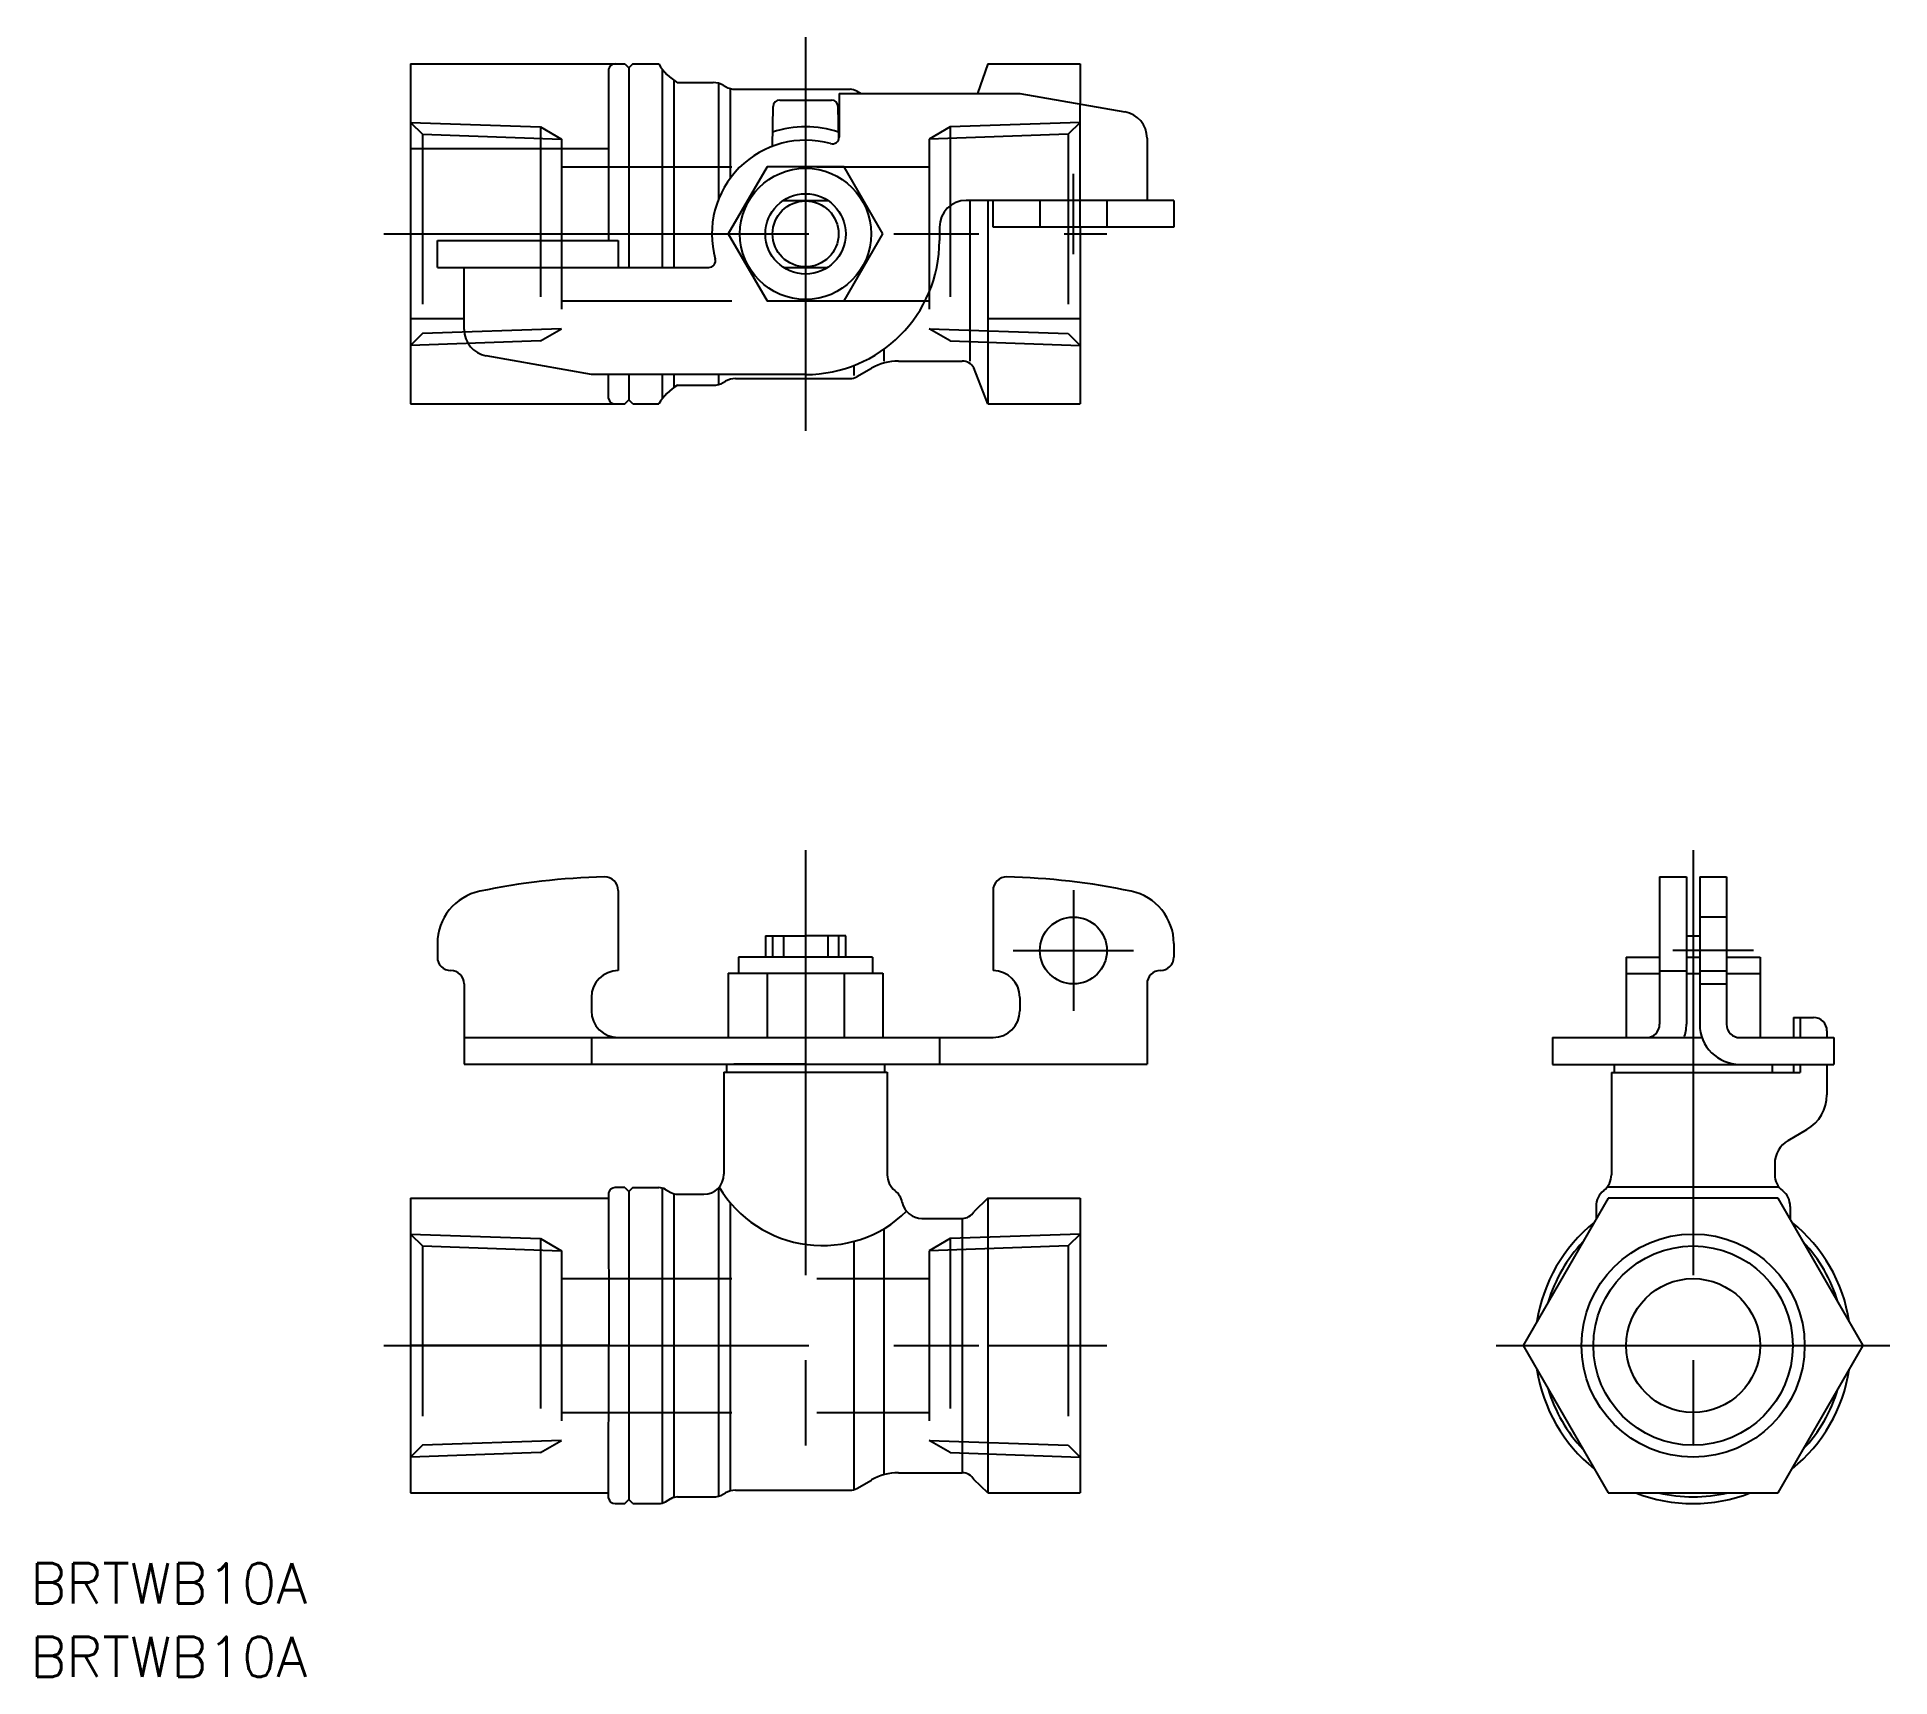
# Model space of a CAD drawing. Extents: x -124 to 15, y -25 to 98.
import ezdxf

# ---------------------------------------------------------------- set-up
doc = ezdxf.new("R2010")
doc.units = 0
doc.linetypes.add('CENTER', pattern=[50.8, 31.75, -6.35, 6.35, -6.35])
doc.linetypes.add('DASHED', pattern=[19.05, 12.7, -6.35])
doc.layers.get('0').update_dxf_attribs({"linetype": 'CONTINUOUS'})
doc.layers.add('CENTER', color=1, linetype='CENTER')
doc.styles.get("Standard").update_dxf_attribs({"font": 'txt.shx', "height": 3, "bigfont": 'bigfont.shx'})

msp = doc.modelspace()

# ---------------------------------------------------------------- linework, layer by layer
at = {"color": 7, "linetype": 'CONTINUOUS'}
for p, q in [((-95.78, 95.73), (-79.78, 95.73)), ((-95.78, 95.73), (-95.78, 70.33)), ((-79.78, 95.73), (-79.48, 95.43)), ((-79.18, 95.73), (-79.48, 95.43)), ((-79.18, 95.73), (-77.25, 95.73)), ((-52.68, 95.73), (-53.43, 93.53)), ((-52.68, 95.73), (-45.78, 95.73)), ((-45.78, 95.73), (-45.78, 92.74)), ((-80.99, 95.33), (-80.99, 82.53)), ((-79.48, 95.43), (-79.48, 80.53)), ((-76.98, 95.34), (-76.98, 80.53)), ((-76.11, 94.51), (-76.11, 80.53)), ((-75.84, 94.33), (-73.18, 94.33)), ((-72.78, 94.28), (-72.78, 85.63)), ((-72.43, 94.13), (-72.26, 94.03)), ((-71.91, 93.89), (-71.91, 87.19)), ((-71.51, 93.83), (-62.95, 93.83)), ((-68.21, 93.03), (-64.35, 93.03)), ((-63.78, 93.53), (-50.28, 93.53)), ((-63.78, 93.53), (-63.78, 90.26)), ((-62.45, 93.7), (-62.16, 93.53)), ((-50.28, 93.53), (-42.43, 92.15)), ((-68.76, 89.58), (-68.71, 92.54)), ((-63.8, 90.1), (-63.85, 92.54)), ((-40.78, 90.18), (-40.78, 85.53)), ((-80.99, 89.38), (-95.78, 89.38)), ((-69.16, 88.03), (-72.05, 83.03)), ((-63.39, 88.03), (-69.16, 88.03)), ((-60.5, 83.03), (-63.39, 88.03)), ((-67.94, 85.53), (-64.62, 85.53)), ((-38.78, 85.53), (-54.28, 85.53)), ((-54.01, 85.53), (-54.01, 73.53)), ((-52.68, 85.53), (-52.68, 70.33)), ((-52.28, 83.53), (-52.28, 85.53)), ((-38.78, 85.53), (-38.78, 83.53)), ((-72.05, 83.03), (-69.16, 78.03)), ((-63.39, 78.03), (-60.5, 83.03)), ((-56.28, 83.53), (-56.28, 82.53)), ((-38.78, 83.53), (-52.28, 83.53)), ((-45.78, 83.53), (-45.78, 70.33)), ((-93.78, 82.53), (-80.28, 82.53)), ((-93.78, 80.53), (-93.78, 82.53)), ((-80.28, 82.53), (-80.28, 80.53)), ((-93.78, 80.53), (-73.51, 80.53)), ((-91.78, 75.89), (-91.78, 80.53)), ((-67.94, 80.53), (-64.62, 80.53)), ((-69.16, 78.03), (-63.39, 78.03)), ((-91.78, 76.68), (-95.78, 76.68)), ((-45.78, 76.68), (-52.68, 76.68)), ((-82.28, 72.53), (-90.13, 73.92)), ((-60.43, 74.42), (-60.43, 73.53)), ((-59.35, 73.53), (-54.58, 73.53)), ((-66.28, 72.53), (-82.28, 72.53)), ((-80.99, 70.73), (-80.99, 72.53)), ((-79.48, 72.53), (-79.48, 70.63)), ((-76.98, 72.53), (-76.98, 70.73)), ((-76.11, 72.53), (-76.11, 71.56)), ((-72.78, 72.53), (-72.78, 71.79)), ((-72.43, 71.93), (-72.26, 72.03)), ((-71.51, 72.23), (-62.95, 72.23)), ((-62.68, 73.2), (-62.68, 72.45)), ((-62.45, 72.37), (-61.35, 73)), ((-52.68, 70.33), (-53.72, 73.03)), ((-79.78, 70.33), (-79.48, 70.63)), ((-79.18, 70.33), (-79.48, 70.63)), ((-75.84, 71.73), (-73.18, 71.73)), ((-95.78, 70.33), (-79.78, 70.33)), ((-79.18, 70.33), (-77.25, 70.33)), ((-52.68, 70.33), (-45.78, 70.33)), ((-2.5, 35), (-2.5, 24)), ((-2.5, 35), (-0.5, 35)), ((-0.5, 35), (-0.5, 24)), ((0.5, 35), (0.5, 24)), ((0.5, 35), (2.5, 35)), ((2.5, 35), (2.5, 24)), ((-80.28, 34), (-80.28, 28.01)), ((-52.28, 34), (-52.28, 28.01)), ((-69.28, 30.61), (-69.28, 29.01)), ((-69.28, 30.61), (-66.28, 30.61)), ((-67.94, 30.61), (-67.94, 29.01)), ((-63.28, 30.61), (-66.28, 30.61)), ((-64.62, 30.61), (-64.62, 29.01)), ((-63.28, 29.01), (-63.28, 30.61)), ((-0.5, 30.6), (0.5, 30.6)), ((-93.78, 30.02), (-93.78, 29.01)), ((-38.78, 30.02), (-38.78, 29.01)), ((-72.05, 27.81), (-60.5, 27.81)), ((-72.05, 27.81), (-72.05, 23.01)), ((-61.28, 29.01), (-71.28, 29.01)), ((-71.28, 29.01), (-71.28, 27.81)), ((-69.16, 27.81), (-69.16, 23.01)), ((-63.39, 27.81), (-63.39, 23.01)), ((-61.28, 29.01), (-61.28, 27.81)), ((-60.5, 27.81), (-60.5, 23.01)), ((-5, 29), (-2.5, 29)), ((-5, 29), (-5, 23)), ((-5, 27.8), (-2.5, 27.8)), ((-2.5, 28), (-0.5, 28)), ((-0.5, 29), (0.5, 29)), ((-0.5, 27.8), (0.5, 27.8)), ((0, 27.8), (0, 23)), ((0.5, 28), (2.5, 28)), ((2.5, 29), (5, 29)), ((2.5, 27.8), (5, 27.8)), ((5, 29), (5, 23)), ((-91.78, 27.01), (-91.78, 21.01)), ((-40.78, 27.01), (-40.78, 21.01)), ((-82.28, 26.01), (-82.28, 25.01)), ((-50.28, 26.01), (-50.28, 25.01)), ((7.5, 24.5), (9, 24.5)), ((7.5, 24.5), (7.5, 23)), ((8, 24.5), (8, 23)), ((-91.78, 23.01), (-66.28, 23.01)), ((-82.28, 23.01), (-82.28, 21.01)), ((-66.28, 23.01), (-52.28, 23.01)), ((-56.28, 23.01), (-56.28, 21.01)), ((-10.5, 23), (0.67, 23)), ((-10.5, 23), (-10.5, 21)), ((3.5, 23), (10.5, 23)), ((10, 23.5), (10, 23)), ((10.5, 23), (10.5, 21)), ((-91.78, 21.01), (-66.28, 21.01)), ((-72.18, 21.01), (-60.38, 21.01)), ((-72.18, 21.01), (-72.18, 20.41)), ((-66.28, 21.01), (-71.63, 21.01)), ((-66.28, 21.01), (-40.78, 21.01)), ((-60.38, 21.01), (-60.38, 20.41)), ((-10.5, 21), (10.5, 21)), ((-5.9, 21), (-5.9, 20.4)), ((-5.35, 21), (5.35, 21)), ((5.9, 21), (5.9, 20.4)), ((7.5, 21), (7.5, 20.4)), ((8, 21), (8, 20.4)), ((10, 21), (10, 18.73)), ((-72.38, 20.41), (-60.18, 20.41)), ((-72.38, 20.41), (-72.38, 12.8)), ((-60.18, 20.41), (-60.18, 12.76)), ((-6.1, 20.4), (0, 20.4)), ((-6.1, 20.4), (-6.1, 12.76)), ((0, 20.4), (8, 20.4)), ((7.1, 15.33), (8.5, 16.13)), ((6.1, 13.59), (6.1, 12.76)), ((-80.99, 11.4), (-80.98, 0)), ((-79.78, 11.8), (-80.5, 11.8)), ((-79.78, 11.8), (-79.48, 11.5)), ((-79.18, 11.8), (-79.48, 11.5)), ((-79.48, 11.5), (-79.48, -11.5)), ((-79.18, 11.8), (-77.25, 11.8)), ((-76.98, 11.76), (-76.98, -11.76)), ((-76.75, 11.67), (-76.34, 11.43)), ((-76.11, 11.34), (-76.11, -11.34)), ((-75.84, 11.3), (-73.88, 11.3)), ((-72.78, 11.78), (-72.78, -11.25)), ((-6.4, 11.86), (6.4, 11.86)), ((-95.78, 11), (-95.78, -11)), ((-95.78, 11), (-80.99, 11)), ((-71.91, 10.69), (-71.91, -10.85)), ((-52.68, 11), (-53.72, 10)), ((-52.68, 11), (-52.68, -11)), ((-52.68, 11), (-45.78, 11)), ((-45.78, 11), (-45.78, -11)), ((-6.35, 11), (-12.7, 0)), ((-7.25, 10.4), (-7.25, 9.44)), ((6.35, 11), (-6.35, 11)), ((12.7, 0), (6.35, 11)), ((7.25, 10.4), (7.25, 9.44)), ((-60.43, 8.73), (-60.43, -9.65)), ((-57.59, 9.5), (-54.58, 9.5)), ((-54.58, 9.5), (-54.58, -9.5)), ((-62.68, 7.78), (-62.68, -10.76)), ((-80.98, 0), (-95.78, 0)), ((-80.99, -11.4), (-80.98, 0)), ((-52.68, 0), (-45.68, 0)), ((-12.7, 0), (-6.35, -11)), ((6.35, -11), (12.7, 0)), ((-59.35, -9.5), (-54.58, -9.5)), ((-95.78, -11), (-80.99, -11)), ((-72.43, -11.1), (-72.26, -11)), ((-71.51, -10.8), (-62.95, -10.8)), ((-62.45, -10.67), (-61.35, -10.04)), ((-52.68, -11), (-53.72, -10)), ((-52.68, -11), (-45.78, -11)), ((-6.35, -11), (6.35, -11)), ((-80.5, -11.8), (-79.78, -11.8)), ((-79.78, -11.8), (-79.48, -11.5)), ((-79.18, -11.8), (-79.48, -11.5)), ((-79.18, -11.8), (-77.25, -11.8)), ((-76.75, -11.67), (-76.34, -11.43)), ((-75.84, -11.3), (-73.18, -11.3))]:
    msp.add_line(p, q, dxfattribs=at)
at = {"color": 3, "linetype": 'DASHED'}
for p, q in [((-45.78, 83.53), (-45.78, 92.74)), ((-95.78, 91.36), (-86.08, 91.02)), ((-95.78, 91.36), (-94.89, 90.48)), ((-45.78, 91.36), (-55.48, 91.02)), ((-45.78, 91.36), (-46.67, 90.48)), ((-94.89, 90.48), (-84.5, 90.11)), ((-94.89, 90.48), (-94.89, 75.59)), ((-86.08, 91.02), (-86.08, 75.04)), ((-86.08, 91.02), (-84.5, 90.11)), ((-84.5, 90.11), (-84.5, 75.95)), ((-55.48, 91.02), (-57.06, 90.11)), ((-46.67, 90.48), (-57.06, 90.11)), ((-57.06, 90.11), (-57.06, 75.95)), ((-55.48, 91.02), (-55.48, 75.04)), ((-46.67, 90.48), (-46.67, 75.59)), ((-84.5, 88.03), (-57.06, 88.03)), ((-48.78, 85.53), (-48.78, 83.53)), ((-43.78, 85.53), (-43.78, 83.53)), ((-84.5, 78.03), (-57.06, 78.03)), ((-94.89, 75.59), (-95.78, 74.7)), ((-86.08, 75.04), (-95.78, 74.7)), ((-84.5, 75.95), (-94.89, 75.59)), ((-86.08, 75.04), (-84.5, 75.95)), ((-57.06, 75.95), (-46.67, 75.59)), ((-55.48, 75.04), (-57.06, 75.95)), ((-55.48, 75.04), (-45.78, 74.7)), ((-46.67, 75.59), (-45.78, 74.7)), ((2.5, 32.01), (0.5, 32.01)), ((0.5, 27.01), (2.5, 27.01)), ((-95.78, 8.33), (-86.08, 7.99)), ((-95.78, 8.33), (-94.89, 7.44)), ((-45.78, 8.33), (-55.48, 7.99)), ((-45.78, 8.33), (-46.67, 7.44)), ((-94.89, 7.44), (-84.5, 7.08)), ((-94.89, 7.44), (-94.89, -7.44)), ((-86.08, 7.99), (-86.08, -7.99)), ((-86.08, 7.99), (-84.5, 7.08)), ((-84.5, 7.08), (-84.5, -7.08)), ((-55.48, 7.99), (-57.06, 7.08)), ((-46.67, 7.44), (-57.06, 7.08)), ((-57.06, 7.08), (-57.06, -7.08)), ((-55.48, 7.99), (-55.48, -7.99)), ((-46.67, 7.44), (-46.67, -7.44)), ((-84.5, 5), (-57.06, 5)), ((-84.5, -5), (-57.06, -5)), ((-94.89, -7.44), (-95.78, -8.33)), ((-86.08, -7.99), (-95.78, -8.33)), ((-84.5, -7.08), (-94.89, -7.44)), ((-86.08, -7.99), (-84.5, -7.08)), ((-57.06, -7.08), (-46.67, -7.44)), ((-55.48, -7.99), (-57.06, -7.08)), ((-55.48, -7.99), (-45.78, -8.33)), ((-46.67, -7.44), (-45.78, -8.33))]:
    msp.add_line(p, q, dxfattribs=at)
at = {"color": 3, "linetype": 'CONTINUOUS'}
for p, q in [((-68.74, 30.61), (-68.74, 29.01)), ((-63.82, 30.61), (-63.82, 29.01))]:
    msp.add_line(p, q, dxfattribs=at)
at = {"color": 7, "linetype": 'CONTINUOUS'}
for centre, radius in [((-66.28, 83.03), 4.9), ((-66.28, 83.03), 3), ((-46.28, 29.51), 2.5), ((0, 0), 7.44), ((0, 0), 5)]:
    msp.add_circle(centre, radius, dxfattribs=at)
at = {"color": 3, "linetype": 'CONTINUOUS'}
for centre, radius in [((-66.28, 83.03), 2.46), ((0, 0), 8.33)]:
    msp.add_circle(centre, radius, dxfattribs=at)
at = {"color": 7, "linetype": 'CONTINUOUS'}
for centre, radius, start, end in [((-80.5, 95.23), 0.5, 90, 168.4632), ((-73.81, 97.76), 3.99, 210.6077, 239.4019), ((-73.18, 92.83), 1.5, 60, 90), ((-71.51, 95.33), 1.5, 240, 270), ((-68.21, 92.53), 0.5, 90, 179), ((-64.35, 92.53), 0.5, 1, 90), ((-62.95, 92.83), 1, 60, 90), ((-42.78, 90.18), 2, 0, 80), ((-66.28, 83.03), 7, 74.534, 195.4653), ((-66.28, 83.03), 8, 72.0447, 107.9553), ((-64.28, 90.26), 0.5, 254.534, 0), ((-54.28, 83.53), 2, 90, 180), ((-66.28, 82.53), 10, 270, 0), ((-73.51, 81.03), 0.5, 270, 15.4653), ((-89.78, 75.89), 2, 180, 260), ((-59.35, 69.53), 4, 90, 120), ((-54.58, 72.53), 1, 30, 90), ((-71.51, 70.73), 1.5, 90, 120), ((-62.95, 73.23), 1, 270, 300), ((-80.5, 70.83), 0.5, 191.5368, 270), ((-73.81, 68.3), 3.99, 120.5981, 149.3923), ((-73.18, 73.23), 1.5, 270, 300), ((-80.28, -14.99), 50, 91.1694, 101.9186), ((-81.28, 34), 1, 359.9998, 91.1694), ((-51.28, 34), 1, 88.8306, 180.0002), ((-52.28, -14.99), 50, 78.0814, 88.8306), ((-89.78, 30.02), 4, 101.9186, 180), ((-42.78, 30.02), 4, 360, 78.0814), ((-92.78, 29.01), 1, 180, 270), ((-92.78, 27.01), 1, 0, 90), ((-80.28, 26.01), 2, 90.0005, 180), ((-52.28, 26.01), 2, 0, 89.9995), ((-39.78, 27.01), 1, 90, 180), ((-39.78, 29.01), 1, 270, 360), ((-80.28, 25.01), 2, 180, 270), ((-52.28, 25.01), 2, 270, 0), ((-3.5, 24), 1, 270, 0), ((-3.5, 24), 3, 340.5288, 0), ((3.5, 24), 3, 180, 270), ((3.5, 24), 1, 180, 270), ((9, 23.5), 1, 0, 90), ((7, 18.73), 3, 300, 0), ((8.1, 13.59), 2, 120, 180), ((-73.88, 12.8), 1.5, 270, 0), ((-58.68, 12.76), 1.5, 180, 231.9269), ((-7.6, 12.76), 1.5, 308.0731, 0), ((7.6, 12.76), 1.5, 180, 231.9269), ((-80.5, 11.3), 0.5, 90, 168.4632), ((-77.25, 10.8), 1, 60, 90), ((-75.84, 12.3), 1, 240, 270), ((-65.02, 16.47), 9, 210.9847, 314.3022), ((-60.53, 10.4), 1.5, 11.537, 51.9269), ((-5.75, 10.4), 1.5, 128.0731, 180), ((5.75, 10.4), 1.5, 360, 51.9269), ((-57.59, 11), 1.5, 191.537, 270), ((-54.58, 10.5), 1, 270, 330), ((0, 0), 11.8, 128.7807, 171.2193), ((0, 0), 11.8, 8.7807, 51.2193), ((0, 0), 11.3, 136.7677, 163.2323), ((0, 0), 11.3, 16.7677, 43.2323), ((0, 0), 11.8, 188.7807, 231.2193), ((0, 0), 11.8, 308.7807, 351.2193), ((0, 0), 11.3, 196.7677, 223.2323), ((0, 0), 11.3, 316.7677, 343.2323), ((-59.35, -13.5), 4, 90, 120), ((-54.58, -10.5), 1, 30, 90), ((-71.51, -12.3), 1.5, 90, 120), ((-62.95, -9.8), 1, 270, 300), ((0, 0), 11.8, 248.7807, 270), ((0, 0), 11.3, 256.7677, 283.2323), ((0, 0), 11.8, 270, 291.2193), ((-80.5, -11.3), 0.5, 191.5368, 270), ((-77.25, -10.8), 1, 270, 300), ((-75.84, -12.3), 1, 90, 120), ((-73.18, -9.8), 1.5, 270, 300)]:
    msp.add_arc(centre, radius, start, end, dxfattribs=at)
at = {"layer": 'CENTER', "color": 1, "linetype": 'CENTER'}
for p, q in [((-66.28, 97.73), (-66.28, 68.33)), ((-46.28, 81.53), (-46.28, 87.53)), ((-97.78, 83.03), (-43.78, 83.03)), ((-66.28, 37), (-66.28, -13.8)), ((0, 37), (0, -13.8)), ((-46.28, 34.01), (-46.28, 25.01)), ((-50.78, 29.51), (-41.78, 29.51)), ((4.5, 29.51), (-1.5, 29.51)), ((-97.78, 0), (-43.78, 0)), ((-14.7, 0), (14.7, 0))]:
    msp.add_line(p, q, dxfattribs=at)

# ---------------------------------------------------------------- texts
at = {"color": 7, "linetype": 'CONTINUOUS'}
for p in [(-124.19, -19.26), (-124.19, -24.75)]:
    msp.add_text('BRTWB10A', height=3, dxfattribs=at).set_placement(p)

doc.saveas('drawing.dxf')
